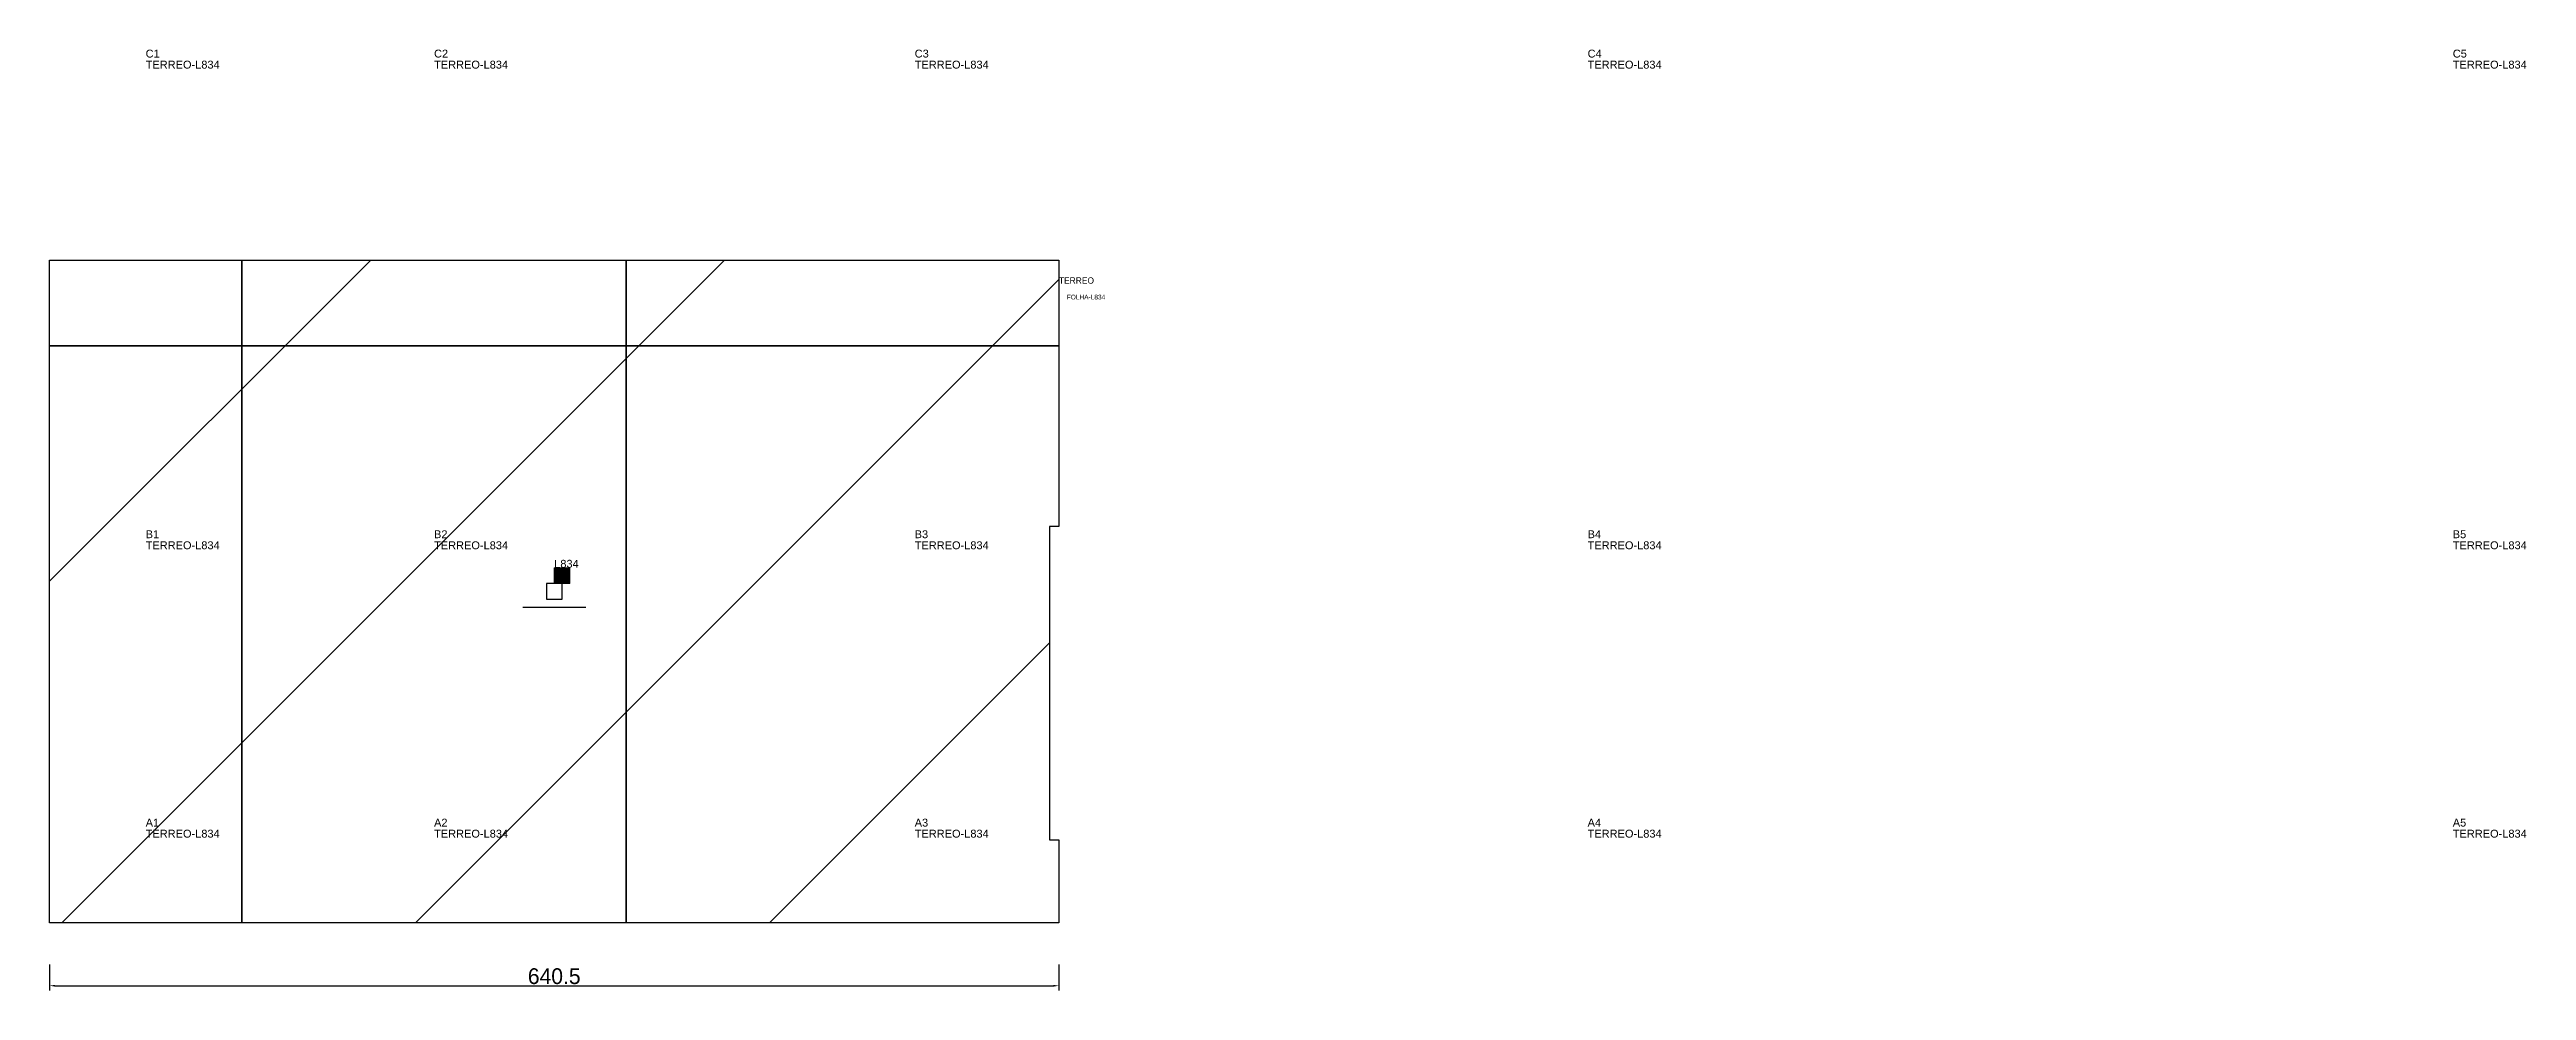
# Model space of a CAD drawing. Header units: metres. Extents: x 222 to 1794, y -262 to 335.
import ezdxf

# ---------------------------------------------------------------- set-up
doc = ezdxf.new("R2010")
doc.units = ezdxf.units.M
for name, color, linetype in [('3', 3, 'CONTINUOUS'), ('AUX00', 7, 'CONTINUOUS'), ('COTA', 241, 'CONTINUOUS'), ('FOLHA', 255, 'CONTINUOUS'), ('Hachura', 251, 'CONTINUOUS'), ('NOMENCLATURA', 7, 'CONTINUOUS'), ('Nível', 160, 'CONTINUOUS'), ('Painéis', 200, 'CONTINUOUS'), ('Pilares', 5, 'CONTINUOUS'), ('REAPROVEITAMENTO', 251, 'CONTINUOUS'), ('SARR_2.2x7', 40, 'CONTINUOUS')]:
    doc.layers.add(name, color=color, linetype=linetype)
doc.styles.add('ARIAL', font='Arial.ttf')
doc.styles.add('STR_STANDARD', font='arial.ttf')
doc.dimstyles.new('EZ DXF', dxfattribs={"dimtxt": 10, "dimasz": 3.5, "dimexe": 3, "dimexo": 1.5, "dimgap": 1, "dimtad": 1, "dimdec": 1, "dimdsep": 46, "dimcen": 2.5, "dimazin": 3, "dimtfac": 1, "dimtmove": 0, "dimatfit": 3})

msp = doc.modelspace()

# ---------------------------------------------------------------- hatches: boundary and pattern name
at = {"layer": 'Hachura'}
h = msp.add_hatch(dxfattribs=at)
h.set_pattern_fill('ANSI31', scale=50)
h.paths.add_polyline_path([(862.7, 201.5), (862.7, 32.5), (856.7, 32.5), (856.7, -166.5), (862.7, -166.5), (862.7, -219), (222.2, -219), (222.2, 201.5)])
h = msp.add_hatch(dxfattribs=at)
h.set_pattern_fill('ANSI31', scale=50)
h.paths.add_polyline_path([(862.7, 201.5), (862.7, 32.5), (856.7, 32.5), (856.7, -166.5), (862.7, -166.5), (862.7, -219), (222.2, -219), (222.2, 201.5)])
at = {"layer": 'Reaproveitamento'}
h = msp.add_hatch(dxfattribs=at)
h.set_pattern_fill('SOLID')
h.paths.add_polyline_path([(542.45, -3.75), (552.45, -3.75), (552.45, 6.25), (542.45, 6.25)])
h = msp.add_hatch(dxfattribs=at)
h.set_pattern_fill('SOLID')
h.paths.add_polyline_path([(542.45, -3.75), (552.45, -3.75), (552.45, 6.25), (542.45, 6.25)])

# ---------------------------------------------------------------- linework, layer by layer
at = {"layer": '3'}
for points in [[(344.2, -219), (344.2, 201.5)], [(344.2, -219), (344.2, 201.5)], [(588.2, -219), (588.2, 201.5)], [(588.2, -219), (588.2, 201.5)], [(222.2, 147), (862.7, 147)], [(222.2, 147), (862.7, 147)]]:
    msp.add_lwpolyline(points, close=True, dxfattribs=at)
at = {"layer": 'Painéis', "color": 200}
for p, q in [((222.2, -219), (222.2, 201.5)), ((222.2, 201.5), (862.7, 201.5)), ((222.2, -219), (222.2, 201.5)), ((222.2, 201.5), (862.7, 201.5)), ((862.7, 201.5), (862.7, 32.5)), ((862.7, 201.5), (862.7, 32.5)), ((862.7, 32.5), (856.7, 32.5)), ((856.7, 32.5), (856.7, -166.5)), ((862.7, 32.5), (856.7, 32.5)), ((856.7, 32.5), (856.7, -166.5)), ((856.7, -166.5), (862.7, -166.5)), ((856.7, -166.5), (862.7, -166.5)), ((862.7, -166.5), (862.7, -219)), ((862.7, -166.5), (862.7, -219)), ((862.7, -219), (222.2, -219)), ((862.7, -219), (222.2, -219))]:
    msp.add_line(p, q, dxfattribs=at)
at = {"layer": 'Pilares'}
msp.add_lwpolyline([(537.45, -13.75), (547.45, -13.75), (547.45, -3.75), (537.45, -3.75)], close=True, dxfattribs=at)
msp.add_lwpolyline([(537.45, -13.75), (547.45, -13.75), (547.45, -3.75), (537.45, -3.75)], close=True, dxfattribs=at)
at = {"layer": 'SARR_2.2x7'}
msp.add_line((522.45, -18.75), (562.45, -18.75), dxfattribs=at)
msp.add_line((522.45, -18.75), (562.45, -18.75), dxfattribs=at)

# ---------------------------------------------------------------- texts
at = {"layer": '3', "style": 'STR_STANDARD'}
for s, p in [('C1', (283.2, 330)), ('C1', (283.2, 330)), ('C2', (466.2, 330)), ('C2', (466.2, 330)), ('C3', (771.2, 330)), ('C3', (771.2, 330)), ('C4', (1198.2, 330)), ('C4', (1198.2, 330)), ('C5', (1747.2, 330)), ('C5', (1747.2, 330)), ('B1', (283.2, 25)), ('B1', (283.2, 25)), ('B2', (466.2, 25)), ('B2', (466.2, 25)), ('B3', (771.2, 25)), ('B3', (771.2, 25)), ('B4', (1198.2, 25)), ('B4', (1198.2, 25)), ('B5', (1747.2, 25)), ('B5', (1747.2, 25)), ('A1', (283.2, -158)), ('A1', (283.2, -158)), ('A2', (466.2, -158)), ('A2', (466.2, -158)), ('A3', (771.2, -158)), ('A3', (771.2, -158)), ('A4', (1198.2, -158)), ('A4', (1198.2, -158)), ('A5', (1747.2, -158)), ('A5', (1747.2, -158))]:
    msp.add_text(s, height=5, dxfattribs=at).set_placement(p)
at = {"layer": 'AUX00', "style": 'STR_STANDARD'}
for p in [(283.2, 323), (283.2, 323), (466.2, 323), (466.2, 323), (771.2, 323), (771.2, 323), (1198.2, 323), (1198.2, 323), (1747.2, 323), (1747.2, 323), (283.2, 18), (283.2, 18), (466.2, 18), (466.2, 18), (771.2, 18), (771.2, 18), (1198.2, 18), (1198.2, 18), (1747.2, 18), (1747.2, 18), (283.2, -165), (283.2, -165), (466.2, -165), (466.2, -165), (771.2, -165), (771.2, -165), (1198.2, -165), (1198.2, -165), (1747.2, -165), (1747.2, -165)]:
    msp.add_text('TERREO-L834', height=5, dxfattribs=at).set_placement(p)
at = {"layer": 'FOLHA'}
msp.add_text('FOLHA-L834', height=3, dxfattribs=at).set_placement((867.7, 176.5))
msp.add_text('FOLHA-L834', height=3, dxfattribs=at).set_placement((867.7, 176.5))
at = {"layer": 'NOMENCLATURA', "insert": (542.45, 11.25), "char_height": 5, "attachment_point": 1, "style": 'ARIAL'}
msp.add_mtext('L834', dxfattribs=at)
msp.add_mtext('L834', dxfattribs=at)
at = {"layer": 'Nível'}
msp.add_text('TERREO', height=4, dxfattribs=at).set_placement((862.7, 186.5))
msp.add_text('TERREO', height=4, dxfattribs=at).set_placement((862.7, 186.5))

# ---------------------------------------------------------------- dimensions: what is measured, and where the dimension line sits
at = {"layer": 'COTA'}
msp.add_linear_dim(base=(222.2, -259), p1=(222.2, -244), p2=(862.7, -244), dimstyle='EZ DXF', dxfattribs=at).render()
msp.add_linear_dim(base=(222.2, -259), p1=(222.2, -244), p2=(862.7, -244), dimstyle='EZ DXF', dxfattribs=at).render()

doc.saveas('drawing.dxf')
